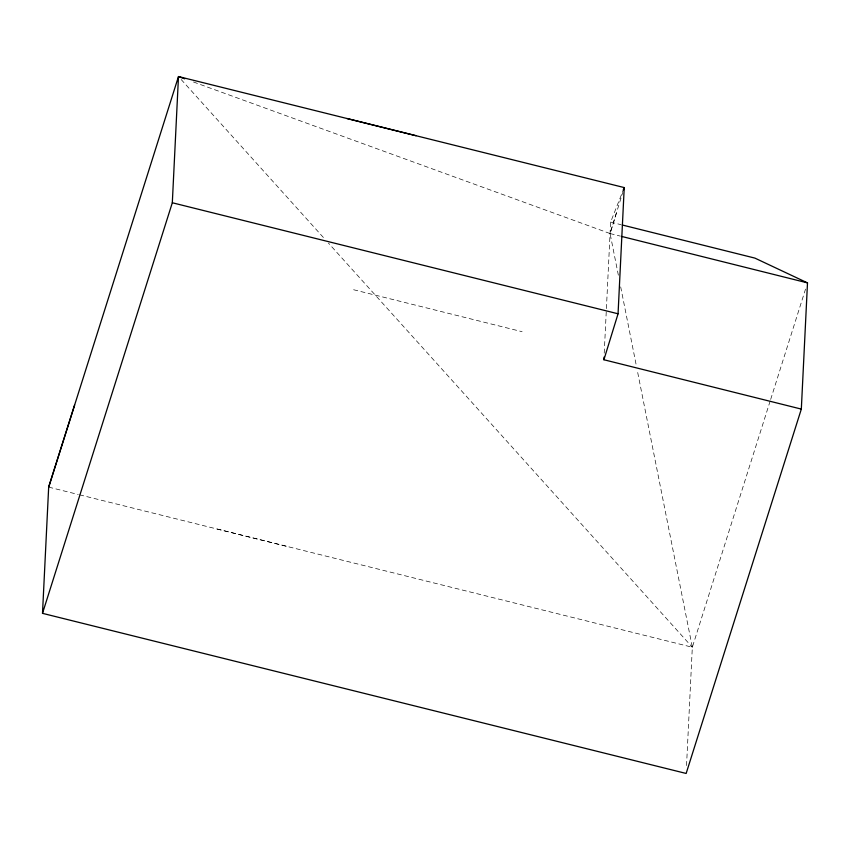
<?xml version="1.0" encoding="UTF-8"?>
<svg xmlns="http://www.w3.org/2000/svg" width="850" height="850" viewBox="0 0 850 850"><rect width="100%" height="100%" fill="white"/><g stroke="black" fill="none" stroke-linecap="round" stroke-linejoin="round"><path stroke-width="0.64" stroke-dasharray="4.25 3.19" d="M604.222 353.186L610.629 222.084L623.294 189.954M686.534 765.574L692.325 647.243L637.234 370.143M618.354 275.177L610.077 233.548L616.452 212.861M193.46 81.993L610.077 233.548L622.699 192.546M79.539 494.806L692.325 647.243L770.312 400.541M770.674 399.404L805.534 289.096M217.175 529.04L286.269 546.221M48.673 487.124L78.253 494.487M610.629 222.084L620.936 224.666M610.077 233.548L620.372 236.119M353.642 289.744L522.102 331.691M691.698 646.351L692.325 647.243L328.472 243.121M181.146 79.496L324.913 239.179M620.681 286.886L636.193 364.947"/><path stroke-width="1.27" d="M622.221 224.984L754.885 258.102L807.5 282.88L801.327 409.094L686.152 773.457L42.5 613.339L48.673 487.124L74.619 405.014M42.5 613.339L172.316 202.757L178.489 76.543L624.229 187.574L618.056 313.788L603.904 359.752L801.327 409.094M603.904 359.752L604.031 357.127M623.454 190.102L624.229 187.574L623.294 189.954M48.673 487.124L178.489 76.543L184.726 78.816M346.896 118.501L416.043 135.713M621.616 236.428L807.5 282.88M172.316 202.757L618.056 313.788"/></g></svg>
